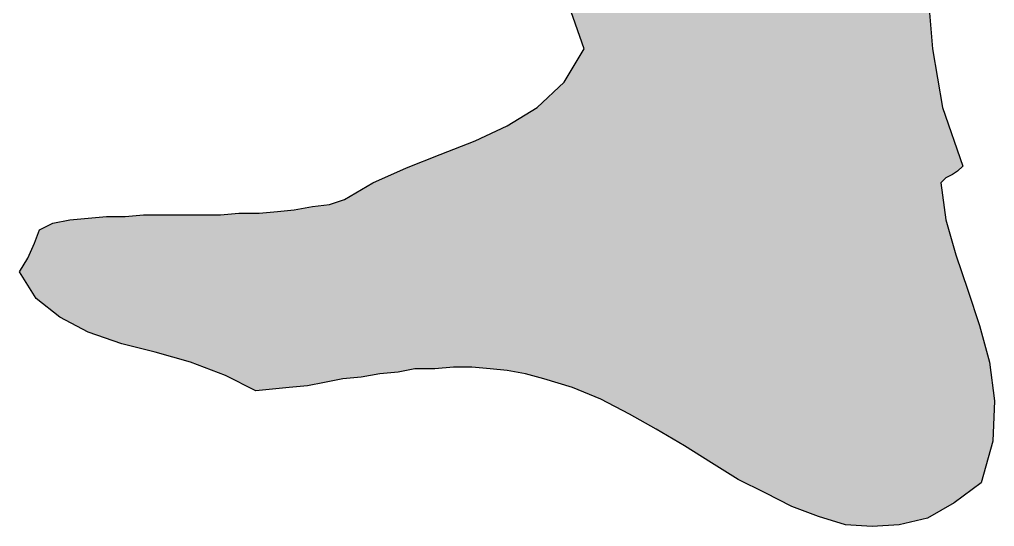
# Model space of a CAD drawing. Extents: x -56 to 20, y -64 to 129.
# Drawn here: x -38.78 to -16.47, y -36.6 to -25 of the extents above; entities that cross this region are included whole.
import ezdxf

# ---------------------------------------------------------------- set-up
doc = ezdxf.new("R2010")
doc.units = 0
doc.layers.get('0').update_dxf_attribs({"linetype": 'CONTINUOUS'})

# ---------------------------------------------------------------- blocks, each defined once
blk = doc.blocks.new('*U0')
for points in [[(-20.491, -36.368), (-20.683, 22.28), (-20.491, 22.429)], [(-20.377, -36.404), (-20.491, 22.429), (-20.377, 22.519)], [(-20.491, -36.368), (-20.491, 22.429), (-20.377, -36.404)], [(-20.683, -36.296), (-20.951, 22.072), (-20.683, 22.28)], [(-20.683, -36.296), (-20.683, 22.28), (-20.491, -36.368)], [(-21.104, -36.137), (-21.258, 21.833), (-21.104, 21.953)], [(-20.951, -36.195), (-21.104, 21.953), (-20.951, 22.072)], [(-21.104, -36.137), (-21.104, 21.953), (-20.951, -36.195)], [(-20.951, -36.195), (-20.951, 22.072), (-20.683, -36.296)], [(-21.258, -36.06), (-21.641, 21.534), (-21.258, 21.833)], [(-21.258, -36.06), (-21.258, 21.833), (-21.104, -36.137)], [(-21.718, -35.831), (-21.833, 21.365), (-21.718, 21.467)], [(-21.641, -35.869), (-21.718, 21.467), (-21.641, 21.534)], [(-21.718, -35.831), (-21.718, 21.467), (-21.641, -35.869)], [(-21.641, -35.869), (-21.641, 21.534), (-21.258, -36.06)], [(-21.833, -35.774), (-22.293, 20.959), (-21.833, 21.365)], [(-21.833, -35.774), (-21.833, 21.365), (-21.718, -35.831)], [(-22.447, -35.452), (-22.639, 20.635), (-22.447, 20.815)], [(-22.331, -35.525), (-22.447, 20.815), (-22.331, 20.924)], [(-22.447, -35.452), (-22.447, 20.815), (-22.331, -35.525)], [(-22.293, -35.543), (-22.331, 20.924), (-22.293, 20.959)], [(-22.331, -35.525), (-22.331, 20.924), (-22.293, -35.543)], [(-22.293, -35.543), (-22.293, 20.959), (-21.833, -35.774)], [(-22.639, -35.332), (-22.945, 20.347), (-22.639, 20.635)], [(-22.639, -35.332), (-22.639, 20.635), (-22.447, -35.452)], [(-22.945, -35.141), (-23.099, 20.205), (-22.945, 20.347)], [(-22.945, -35.141), (-22.945, 20.347), (-22.639, -35.332)], [(-23.099, -35.045), (-23.559, 19.781), (-23.099, 20.205)], [(-23.099, -35.045), (-23.099, 20.205), (-22.945, -35.141)], [(-23.635, -34.712), (-23.789, 19.57), (-23.635, 19.711)], [(-23.559, -34.756), (-23.635, 19.711), (-23.559, 19.781)], [(-23.635, -34.712), (-23.635, 19.711), (-23.559, -34.756)], [(-23.559, -34.756), (-23.559, 19.781), (-23.099, -35.045)], [(-23.903, -34.554), (-24.172, 19.227), (-23.903, 19.464)], [(-23.789, -34.622), (-23.903, 19.464), (-23.789, 19.57)], [(-23.903, -34.554), (-23.903, 19.464), (-23.789, -34.622)], [(-23.789, -34.622), (-23.789, 19.57), (-23.635, -34.712)], [(-24.211, -34.373), (-24.594, 18.855), (-24.211, 19.193)], [(-24.172, -34.396), (-24.211, 19.193), (-24.172, 19.227)], [(-24.211, -34.373), (-24.211, 19.193), (-24.172, -34.396)], [(-24.172, -34.396), (-24.172, 19.227), (-23.903, -34.554)], [(-24.632, -34.137), (-24.824, 18.654), (-24.632, 18.822)], [(-24.594, -34.158), (-24.632, 18.822), (-24.594, 18.855)], [(-24.632, -34.137), (-24.632, 18.822), (-24.594, -34.158)], [(-24.594, -34.158), (-24.594, 18.855), (-24.211, -34.373)], [(-24.862, -34.009), (-25.169, 18.372), (-24.862, 18.62)], [(-24.824, -34.029), (-24.862, 18.62), (-24.824, 18.654)], [(-24.862, -34.009), (-24.862, 18.62), (-24.824, -34.029)], [(-24.824, -34.029), (-24.824, 18.654), (-24.632, -34.137)], [(-25.169, -33.846), (-25.476, 18.125), (-25.169, 18.372)], [(-25.169, -33.846), (-25.169, 18.372), (-24.862, -34.009)], [(-25.513, -33.668), (-25.705, 17.94), (-25.513, 18.095)], [(-25.476, -33.683), (-25.513, 18.095), (-25.476, 18.125)], [(-25.513, -33.668), (-25.513, 18.095), (-25.476, -33.683)], [(-25.476, -33.683), (-25.476, 18.125), (-25.169, -33.846)], [(-25.705, -33.589), (-25.859, 17.816), (-25.705, 17.94)], [(-25.705, -33.589), (-25.705, 17.94), (-25.513, -33.668)], [(-25.859, -25.669), (-26.128, 17.599), (-25.859, 17.816)], [(-25.859, -33.525), (-25.859, 17.816), (-25.705, -33.589)], [(-26.128, -24.894), (-26.128, 17.599), (-25.859, -25.669)], [(-20.377, -36.404), (-20.377, 1.174), (-20.26, -36.44)], [(-20.26, -36.44), (-20.377, 1.174), (-20.26, 0.916)], [(-20.26, -36.44), (-20.26, 0.916), (-20.146, -36.476)], [(-20.146, -36.476), (-20.26, 0.916), (-20.146, 0.663)], [(-20.146, -36.476), (-20.146, 0.663), (-20.108, -36.488)], [(-20.108, -36.488), (-20.146, 0.663), (-20.108, 0.579)], [(-20.108, -36.488), (-20.108, 0.579), (-20.069, -36.5)], [(-20.069, -36.5), (-20.108, 0.579), (-20.069, 0.492)], [(-20.069, -36.5), (-20.069, 0.492), (-19.954, -36.536)], [(-19.954, -36.536), (-20.069, 0.492), (-19.954, 0.238)], [(-19.954, -36.536), (-19.954, 0.238), (-19.877, -36.56)], [(-19.877, -36.56), (-19.954, 0.238), (-19.877, 0.068)], [(-19.877, -36.56), (-19.877, 0.068), (-19.839, -36.562)], [(-19.839, -36.562), (-19.877, 0.068), (-19.839, -0.015)], [(-19.839, -36.562), (-19.839, -0.015), (-19.685, -36.572)], [(-19.685, -36.572), (-19.839, -0.015), (-19.685, -0.833)], [(-19.685, -36.572), (-19.685, -0.833), (-19.608, -36.576)], [(-19.608, -36.576), (-19.685, -0.833), (-19.608, -1.242)], [(-19.608, -36.576), (-19.608, -1.242), (-19.531, -36.581)], [(-19.531, -36.581), (-19.608, -1.242), (-19.531, -2.04)], [(-19.531, -36.581), (-19.531, -2.04), (-19.494, -36.583)], [(-19.494, -36.583), (-19.531, -2.04), (-19.494, -2.432)], [(-19.494, -36.583), (-19.494, -2.432), (-19.34, -36.593)], [(-19.34, -36.593), (-19.494, -2.432), (-19.34, -3.658)], [(-19.34, -36.593), (-19.34, -3.658), (-19.264, -36.597)], [(-19.264, -36.597), (-19.34, -3.658), (-19.264, -3.885)], [(-19.264, -36.597), (-19.264, -3.885), (-18.996, -36.581)], [(-18.996, -36.581), (-19.264, -3.885), (-18.996, -4.692)], [(-18.996, -36.581), (-18.996, -4.692), (-18.842, -36.572)], [(-18.842, -36.572), (-18.996, -4.692), (-18.842, -5.154)], [(-18.842, -36.572), (-18.842, -5.154), (-18.804, -36.569)], [(-18.804, -36.569), (-18.842, -5.154), (-18.804, -5.425)], [(-18.804, -36.569), (-18.804, -5.425), (-18.765, -36.567)], [(-18.765, -36.567), (-18.804, -5.425), (-18.765, -5.707)], [(-18.765, -36.567), (-18.765, -5.707), (-18.688, -36.562)], [(-18.688, -36.562), (-18.765, -5.707), (-18.688, -6.261)], [(-18.688, -36.562), (-18.688, -6.261), (-18.65, -36.56)], [(-18.65, -36.56), (-18.688, -6.261), (-18.65, -6.532)], [(-18.65, -36.56), (-18.65, -13.896), (-18.612, -36.551)], [(-18.612, -36.551), (-18.65, -13.896), (-18.612, -15.623)], [(-18.612, -36.551), (-18.612, -15.623), (-18.573, -36.542)], [(-18.573, -36.542), (-18.612, -15.623), (-18.573, -16.033)], [(-18.573, -36.542), (-18.573, -16.033), (-18.535, -36.533)], [(-18.535, -36.533), (-18.573, -16.033), (-18.535, -16.428)], [(-18.535, -36.533), (-18.535, -16.428), (-18.496, -36.523)], [(-18.496, -36.523), (-18.535, -16.428), (-18.496, -16.838)], [(-18.496, -36.523), (-18.496, -16.838), (-18.458, -36.514)], [(-18.458, -36.514), (-18.496, -16.838), (-18.458, -17.233)], [(-18.458, -36.514), (-18.458, -17.233), (-18.19, -36.451)], [(-18.19, -36.451), (-18.458, -17.233), (-18.19, -18.651)], [(-18.19, -36.451), (-18.19, -18.651), (-18.075, -36.424)], [(-18.075, -36.424), (-18.19, -18.651), (-18.075, -19.69)], [(-18.075, -36.424), (-18.075, -19.69), (-18.037, -36.415)], [(-18.037, -36.415), (-18.075, -19.69), (-18.037, -20.032)], [(-18.037, -36.415), (-18.037, -20.032), (-18, -36.406)], [(-18, -36.406), (-18.037, -20.032), (-18, -21.451)], [(-18, -36.406), (-18, -24.288), (-17.885, -36.341)], [(-17.885, -36.341), (-18, -24.288), (-17.885, -25.669)], [(-25.859, -33.525), (-26.128, -26.116), (-25.859, -25.669)], [(-17.885, -36.341), (-17.885, -25.669), (-17.846, -36.319)], [(-17.846, -36.319), (-17.885, -25.669), (-17.846, -25.897)], [(-17.846, -36.319), (-17.846, -25.897), (-17.693, -36.233)], [(-17.693, -36.233), (-17.846, -25.897), (-17.693, -26.783)], [(-26.205, -33.392), (-26.319, -26.435), (-26.205, -26.244)], [(-26.128, -33.415), (-26.205, -26.244), (-26.128, -26.116)], [(-26.205, -33.392), (-26.205, -26.244), (-26.128, -33.415)], [(-26.128, -33.415), (-26.128, -26.116), (-25.859, -33.525)], [(-26.434, -33.325), (-26.78, -26.867), (-26.434, -26.543)], [(-26.396, -33.336), (-26.434, -26.543), (-26.396, -26.507)], [(-26.434, -33.325), (-26.434, -26.543), (-26.396, -33.336)], [(-26.319, -33.358), (-26.396, -26.507), (-26.319, -26.435)], [(-26.396, -33.336), (-26.396, -26.507), (-26.319, -33.358)], [(-26.319, -33.358), (-26.319, -26.435), (-26.205, -33.392)], [(-26.857, -33.202), (-26.934, -27.012), (-26.857, -26.939)], [(-26.78, -33.223), (-26.857, -26.939), (-26.78, -26.867)], [(-26.857, -33.202), (-26.857, -26.939), (-26.78, -33.223)], [(-26.78, -33.223), (-26.78, -26.867), (-26.434, -33.325)], [(-17.693, -28.737), (-17.693, -26.783), (-17.654, -28.697)], [(-17.654, -28.697), (-17.693, -26.783), (-17.654, -27.012)], [(-27.24, -33.101), (-27.394, -27.293), (-27.24, -27.199)], [(-27.201, -33.108), (-27.24, -27.199), (-27.201, -27.175)], [(-27.24, -33.101), (-27.24, -27.199), (-27.201, -33.108)], [(-26.971, -33.171), (-27.201, -27.175), (-26.971, -27.035)], [(-27.201, -33.108), (-27.201, -27.175), (-26.971, -33.171)], [(-26.934, -33.181), (-26.971, -27.035), (-26.934, -27.012)], [(-26.971, -33.171), (-26.971, -27.035), (-26.934, -33.181)], [(-26.934, -33.181), (-26.934, -27.012), (-26.857, -33.202)], [(-17.654, -28.697), (-17.654, -27.012), (-17.579, -28.622)], [(-17.579, -28.622), (-17.654, -27.012), (-17.579, -27.232)], [(-27.623, -33.031), (-27.853, -27.542), (-27.623, -27.433)], [(-27.394, -33.073), (-27.623, -27.433), (-27.394, -27.293)], [(-27.623, -33.031), (-27.623, -27.433), (-27.394, -33.073)], [(-27.394, -33.073), (-27.394, -27.293), (-27.24, -33.101)], [(-17.579, -28.622), (-17.579, -27.232), (-17.425, -28.545)], [(-17.425, -28.545), (-17.579, -27.232), (-17.425, -27.68)], [(-28.046, -32.99), (-28.313, -27.76), (-28.046, -27.633)], [(-28.007, -32.994), (-28.046, -27.633), (-28.007, -27.614)], [(-28.046, -32.99), (-28.046, -27.633), (-28.007, -32.994)], [(-27.853, -33.009), (-28.007, -27.614), (-27.853, -27.542)], [(-28.007, -32.994), (-28.007, -27.614), (-27.853, -33.009)], [(-27.853, -33.009), (-27.853, -27.542), (-27.623, -33.031)], [(-28.429, -32.955), (-28.735, -27.924), (-28.429, -27.808)], [(-28.352, -32.962), (-28.429, -27.808), (-28.352, -27.778)], [(-28.429, -32.955), (-28.429, -27.808), (-28.352, -32.962)], [(-28.313, -32.965), (-28.352, -27.778), (-28.313, -27.76)], [(-28.352, -32.962), (-28.352, -27.778), (-28.313, -32.965)], [(-28.313, -32.965), (-28.313, -27.76), (-28.046, -32.99)], [(-17.425, -28.545), (-17.425, -27.68), (-17.387, -28.52)], [(-17.387, -28.52), (-17.425, -27.68), (-17.387, -27.79)], [(-17.387, -28.52), (-17.387, -27.79), (-17.348, -28.493)], [(-17.348, -28.493), (-17.387, -27.79), (-17.348, -27.905)], [(-29.156, -32.983), (-29.273, -28.131), (-29.156, -28.085)], [(-29.042, -32.972), (-29.156, -28.085), (-29.042, -28.041)], [(-29.156, -32.983), (-29.156, -28.085), (-29.042, -32.972)], [(-28.889, -32.958), (-29.042, -28.041), (-28.889, -27.983)], [(-29.042, -32.972), (-29.042, -28.041), (-28.889, -32.958)], [(-28.85, -32.955), (-28.889, -27.983), (-28.85, -27.968)], [(-28.889, -32.958), (-28.889, -27.983), (-28.85, -32.955)], [(-28.773, -32.955), (-28.85, -27.968), (-28.773, -27.939)], [(-28.85, -32.955), (-28.85, -27.968), (-28.773, -32.955)], [(-28.735, -32.955), (-28.773, -27.939), (-28.735, -27.924)], [(-28.773, -32.955), (-28.773, -27.939), (-28.735, -32.955)], [(-28.735, -32.955), (-28.735, -27.924), (-28.429, -32.955)], [(-17.348, -28.493), (-17.348, -27.905), (-17.31, -28.468)], [(-17.31, -28.468), (-17.348, -27.905), (-17.31, -28.015)], [(-17.31, -28.468), (-17.31, -28.015), (-17.271, -28.429)], [(-17.271, -28.429), (-17.31, -28.015), (-17.271, -28.129)], [(-29.733, -32.994), (-29.848, -28.36), (-29.733, -28.315)], [(-29.54, -32.994), (-29.733, -28.315), (-29.54, -28.238)], [(-29.733, -32.994), (-29.733, -28.315), (-29.54, -32.994)], [(-29.348, -32.994), (-29.54, -28.238), (-29.348, -28.161)], [(-29.54, -32.994), (-29.54, -28.238), (-29.348, -32.994)], [(-29.273, -32.994), (-29.348, -28.161), (-29.273, -28.131)], [(-29.348, -32.994), (-29.348, -28.161), (-29.273, -32.994)], [(-29.273, -32.994), (-29.273, -28.131), (-29.156, -32.983)], [(-17.271, -28.429), (-17.271, -28.129), (-17.194, -28.353)], [(-30.192, -33.076), (-30.346, -28.581), (-30.192, -28.511)], [(-30.116, -33.069), (-30.192, -28.511), (-30.116, -28.477)], [(-30.192, -33.076), (-30.192, -28.511), (-30.116, -33.069)], [(-29.925, -33.031), (-30.116, -28.477), (-29.925, -28.391)], [(-30.116, -33.069), (-30.116, -28.477), (-29.925, -33.031)], [(-29.848, -33.016), (-29.925, -28.391), (-29.848, -28.36)], [(-29.925, -33.031), (-29.925, -28.391), (-29.848, -33.016)], [(-29.848, -33.016), (-29.848, -28.36), (-29.733, -32.994)], [(-30.691, -33.136), (-30.806, -28.804), (-30.691, -28.737)], [(-30.652, -33.129), (-30.691, -28.737), (-30.652, -28.719)], [(-30.691, -33.136), (-30.691, -28.737), (-30.652, -33.129)], [(-30.537, -33.108), (-30.652, -28.719), (-30.537, -28.667)], [(-30.652, -33.129), (-30.652, -28.719), (-30.537, -33.108)], [(-30.46, -33.101), (-30.537, -28.667), (-30.46, -28.633)], [(-30.537, -33.108), (-30.537, -28.667), (-30.46, -33.101)], [(-30.346, -33.091), (-30.46, -28.633), (-30.346, -28.581)], [(-30.46, -33.101), (-30.46, -28.633), (-30.346, -33.091)], [(-30.346, -33.091), (-30.346, -28.581), (-30.192, -33.076)], [(-17.693, -36.233), (-17.693, -28.737), (-17.654, -36.211)], [(-17.654, -36.211), (-17.693, -28.737), (-17.654, -29.025)], [(-31.151, -33.203), (-31.343, -29.12), (-31.151, -29.007)], [(-30.96, -33.185), (-31.151, -29.007), (-30.96, -28.895)], [(-31.151, -33.203), (-31.151, -29.007), (-30.96, -33.185)], [(-30.806, -33.157), (-30.96, -28.895), (-30.806, -28.804)], [(-30.96, -33.185), (-30.96, -28.895), (-30.806, -33.157)], [(-30.806, -33.157), (-30.806, -28.804), (-30.691, -33.136)], [(-31.381, -33.223), (-31.687, -29.235), (-31.381, -29.132)], [(-31.343, -33.22), (-31.381, -29.132), (-31.343, -29.12)], [(-31.381, -33.223), (-31.381, -29.132), (-31.343, -33.22)], [(-31.343, -33.22), (-31.343, -29.12), (-31.151, -33.203)], [(-17.654, -36.211), (-17.654, -29.025), (-17.579, -36.168)], [(-17.579, -36.168), (-17.654, -29.025), (-17.579, -29.58)], [(-34.066, -33.146), (-34.103, -29.458), (-34.066, -29.455)], [(-34.026, -33.166), (-34.066, -29.455), (-34.026, -29.451)], [(-34.066, -33.146), (-34.066, -29.455), (-34.026, -33.166)], [(-33.951, -33.204), (-34.026, -29.451), (-33.951, -29.444)], [(-34.026, -33.166), (-34.026, -29.451), (-33.951, -33.204)], [(-33.874, -33.242), (-33.951, -29.444), (-33.874, -29.437)], [(-33.951, -33.204), (-33.951, -29.444), (-33.874, -33.242)], [(-33.797, -33.28), (-33.874, -29.437), (-33.797, -29.43)], [(-33.874, -33.242), (-33.874, -29.437), (-33.797, -33.28)], [(-33.759, -33.299), (-33.797, -29.43), (-33.759, -29.426)], [(-33.797, -33.28), (-33.797, -29.43), (-33.759, -33.299)], [(-33.759, -33.299), (-33.759, -29.426), (-33.682, -33.338)], [(-33.682, -33.338), (-33.759, -29.426), (-33.682, -29.426)], [(-33.682, -33.338), (-33.682, -29.426), (-33.491, -33.434)], [(-33.491, -33.434), (-33.682, -29.426), (-33.491, -29.426)], [(-33.491, -33.434), (-33.491, -29.426), (-33.451, -33.453)], [(-33.451, -33.453), (-33.491, -29.426), (-33.451, -29.426)], [(-33.451, -33.453), (-33.451, -29.426), (-33.374, -33.492)], [(-33.374, -33.492), (-33.451, -29.426), (-33.374, -29.426)], [(-33.374, -33.492), (-33.374, -29.426), (-33.299, -33.484)], [(-33.299, -33.484), (-33.374, -29.426), (-33.299, -29.426)], [(-33.183, -33.472), (-33.299, -29.426), (-33.183, -29.416)], [(-33.299, -33.484), (-33.299, -29.426), (-33.183, -33.472)], [(-32.991, -33.453), (-33.183, -29.416), (-32.991, -29.399)], [(-33.183, -33.472), (-33.183, -29.416), (-32.991, -33.453)], [(-32.876, -33.441), (-32.991, -29.399), (-32.876, -29.389)], [(-32.991, -33.453), (-32.991, -29.399), (-32.876, -33.441)], [(-32.799, -33.434), (-32.876, -29.389), (-32.799, -29.381)], [(-32.876, -33.441), (-32.876, -29.389), (-32.799, -33.434)], [(-32.724, -33.426), (-32.799, -29.381), (-32.724, -29.374)], [(-32.799, -33.434), (-32.799, -29.381), (-32.724, -33.426)], [(-32.608, -33.415), (-32.724, -29.374), (-32.608, -29.362)], [(-32.724, -33.426), (-32.724, -29.374), (-32.608, -33.415)], [(-32.531, -33.408), (-32.608, -29.362), (-32.531, -29.355)], [(-32.608, -33.415), (-32.608, -29.362), (-32.531, -33.408)], [(-32.493, -33.405), (-32.531, -29.355), (-32.493, -29.351)], [(-32.531, -33.408), (-32.531, -29.355), (-32.493, -33.405)], [(-32.224, -33.38), (-32.493, -29.351), (-32.224, -29.302)], [(-32.493, -33.405), (-32.493, -29.351), (-32.224, -33.38)], [(-32.187, -33.377), (-32.224, -29.302), (-32.187, -29.295)], [(-32.224, -33.38), (-32.224, -29.302), (-32.187, -33.377)], [(-32.072, -33.354), (-32.187, -29.295), (-32.072, -29.274)], [(-32.187, -33.377), (-32.187, -29.295), (-32.072, -33.354)], [(-31.918, -33.323), (-32.072, -29.274), (-31.918, -29.258)], [(-32.072, -33.354), (-32.072, -29.274), (-31.918, -33.323)], [(-31.841, -33.308), (-31.918, -29.258), (-31.841, -29.25)], [(-31.918, -33.323), (-31.918, -29.258), (-31.841, -33.308)], [(-31.803, -33.3), (-31.841, -29.25), (-31.803, -29.246)], [(-31.841, -33.308), (-31.841, -29.25), (-31.803, -33.3)], [(-31.726, -33.286), (-31.803, -29.246), (-31.726, -29.239)], [(-31.803, -33.3), (-31.803, -29.246), (-31.726, -33.286)], [(-31.687, -33.279), (-31.726, -29.239), (-31.687, -29.235)], [(-31.726, -33.286), (-31.726, -29.239), (-31.687, -33.279)], [(-31.687, -33.279), (-31.687, -29.235), (-31.381, -33.223)], [(-38.015, -31.684), (-38.283, -29.792), (-38.015, -29.657)], [(-37.861, -31.805), (-38.015, -29.657), (-37.861, -29.626)], [(-38.015, -31.684), (-38.015, -29.657), (-37.861, -31.805)], [(-37.746, -31.865), (-37.861, -29.626), (-37.746, -29.603)], [(-37.861, -31.805), (-37.861, -29.626), (-37.746, -31.865)], [(-37.708, -31.885), (-37.746, -29.603), (-37.708, -29.596)], [(-37.746, -31.865), (-37.746, -29.603), (-37.708, -31.885)], [(-37.632, -31.926), (-37.708, -29.596), (-37.632, -29.58)], [(-37.708, -31.885), (-37.708, -29.596), (-37.632, -31.926)], [(-37.594, -31.946), (-37.632, -29.58), (-37.594, -29.577)], [(-37.632, -31.926), (-37.632, -29.58), (-37.594, -31.946)], [(-37.478, -32.008), (-37.594, -29.577), (-37.478, -29.566)], [(-37.594, -31.946), (-37.594, -29.577), (-37.478, -32.008)], [(-37.248, -32.129), (-37.478, -29.566), (-37.248, -29.546)], [(-37.478, -32.008), (-37.478, -29.566), (-37.248, -32.129)], [(-37.209, -32.15), (-37.248, -29.546), (-37.209, -29.542)], [(-37.248, -32.129), (-37.248, -29.546), (-37.209, -32.15)], [(-37.171, -32.163), (-37.209, -29.542), (-37.171, -29.539)], [(-37.209, -32.15), (-37.209, -29.542), (-37.171, -32.163)], [(-37.057, -32.203), (-37.171, -29.539), (-37.057, -29.528)], [(-37.171, -32.163), (-37.171, -29.539), (-37.057, -32.203)], [(-37.017, -32.217), (-37.057, -29.528), (-37.017, -29.525)], [(-37.057, -32.203), (-37.057, -29.528), (-37.017, -32.217)], [(-36.98, -32.23), (-37.017, -29.525), (-36.98, -29.521)], [(-37.017, -32.217), (-37.017, -29.525), (-36.98, -32.23)], [(-36.942, -32.243), (-36.98, -29.521), (-36.942, -29.518)], [(-36.98, -32.23), (-36.98, -29.521), (-36.942, -32.243)], [(-36.903, -32.257), (-36.942, -29.518), (-36.903, -29.514)], [(-36.942, -32.243), (-36.942, -29.518), (-36.903, -32.257)], [(-36.788, -32.297), (-36.903, -29.514), (-36.788, -29.503)], [(-36.903, -32.257), (-36.903, -29.514), (-36.788, -32.297)], [(-36.788, -32.297), (-36.788, -29.503), (-36.711, -32.324)], [(-36.711, -32.324), (-36.788, -29.503), (-36.711, -29.503)], [(-36.711, -32.324), (-36.711, -29.503), (-36.596, -32.364)], [(-36.596, -32.364), (-36.711, -29.503), (-36.596, -29.503)], [(-36.596, -32.364), (-36.596, -29.503), (-36.442, -32.417)], [(-36.442, -32.417), (-36.596, -29.503), (-36.442, -29.503)], [(-36.442, -32.417), (-36.442, -29.503), (-36.365, -32.437)], [(-36.365, -32.437), (-36.442, -29.503), (-36.365, -29.503)], [(-36.328, -32.446), (-36.365, -29.503), (-36.328, -29.5)], [(-36.365, -32.437), (-36.365, -29.503), (-36.328, -32.446)], [(-36.29, -32.455), (-36.328, -29.5), (-36.29, -29.496)], [(-36.328, -32.446), (-36.328, -29.5), (-36.29, -32.455)], [(-36.213, -32.475), (-36.29, -29.496), (-36.213, -29.49)], [(-36.29, -32.455), (-36.29, -29.496), (-36.213, -32.475)], [(-36.174, -32.484), (-36.213, -29.49), (-36.174, -29.486)], [(-36.213, -32.475), (-36.213, -29.49), (-36.174, -32.484)], [(-36.098, -32.503), (-36.174, -29.486), (-36.098, -29.479)], [(-36.174, -32.484), (-36.174, -29.486), (-36.098, -32.503)], [(-36.059, -32.513), (-36.098, -29.479), (-36.059, -29.476)], [(-36.098, -32.503), (-36.098, -29.479), (-36.059, -32.513)], [(-35.982, -32.532), (-36.059, -29.476), (-35.982, -29.469)], [(-36.059, -32.513), (-36.059, -29.476), (-35.982, -32.532)], [(-35.944, -32.542), (-35.982, -29.469), (-35.944, -29.465)], [(-35.982, -32.532), (-35.982, -29.469), (-35.944, -32.542)], [(-35.944, -32.542), (-35.944, -29.465), (-35.907, -32.551)], [(-35.907, -32.551), (-35.944, -29.465), (-35.907, -29.465)], [(-35.907, -32.551), (-35.907, -29.465), (-35.753, -32.59)], [(-35.753, -32.59), (-35.907, -29.465), (-35.753, -29.465)], [(-35.753, -32.59), (-35.753, -29.465), (-35.676, -32.609)], [(-35.676, -32.609), (-35.753, -29.465), (-35.676, -29.465)], [(-35.676, -32.609), (-35.676, -29.465), (-35.561, -32.642)], [(-35.561, -32.642), (-35.676, -29.465), (-35.561, -29.465)], [(-35.561, -32.642), (-35.561, -29.465), (-35.522, -32.653)], [(-35.522, -32.653), (-35.561, -29.465), (-35.522, -29.465)], [(-35.522, -32.653), (-35.522, -29.465), (-35.484, -32.664)], [(-35.484, -32.664), (-35.522, -29.465), (-35.484, -29.465)], [(-35.484, -32.664), (-35.484, -29.465), (-35.407, -32.686)], [(-35.407, -32.686), (-35.484, -29.465), (-35.407, -29.465)], [(-35.407, -32.686), (-35.407, -29.465), (-35.292, -32.719)], [(-35.292, -32.719), (-35.407, -29.465), (-35.292, -29.465)], [(-35.292, -32.719), (-35.292, -29.465), (-35.178, -32.752)], [(-35.178, -32.752), (-35.292, -29.465), (-35.178, -29.465)], [(-35.178, -32.752), (-35.178, -29.465), (-35.101, -32.774)], [(-35.101, -32.774), (-35.178, -29.465), (-35.101, -29.465)], [(-35.101, -32.774), (-35.101, -29.465), (-35.063, -32.784)], [(-35.063, -32.784), (-35.101, -29.465), (-35.063, -29.465)], [(-35.063, -32.784), (-35.063, -29.465), (-35.024, -32.796)], [(-35.024, -32.796), (-35.063, -29.465), (-35.024, -29.465)], [(-35.024, -32.796), (-35.024, -29.465), (-34.87, -32.84)], [(-34.87, -32.84), (-35.024, -29.465), (-34.87, -29.465)], [(-34.87, -32.84), (-34.87, -29.465), (-34.755, -32.884)], [(-34.755, -32.884), (-34.87, -29.465), (-34.755, -29.465)], [(-34.755, -32.884), (-34.755, -29.465), (-34.678, -32.913)], [(-34.678, -32.913), (-34.755, -29.465), (-34.678, -29.465)], [(-34.678, -32.913), (-34.678, -29.465), (-34.603, -32.942)], [(-34.603, -32.942), (-34.678, -29.465), (-34.603, -29.465)], [(-34.603, -32.942), (-34.603, -29.465), (-34.526, -32.971)], [(-34.526, -32.971), (-34.603, -29.465), (-34.526, -29.465)], [(-34.526, -32.971), (-34.526, -29.465), (-34.487, -32.986)], [(-34.487, -32.986), (-34.526, -29.465), (-34.487, -29.465)], [(-34.487, -32.986), (-34.487, -29.465), (-34.411, -33.015)], [(-34.411, -33.015), (-34.487, -29.465), (-34.411, -29.465)], [(-34.411, -33.015), (-34.411, -29.465), (-34.334, -33.044)], [(-34.334, -33.044), (-34.411, -29.465), (-34.334, -29.465)], [(-34.334, -33.044), (-34.334, -29.465), (-34.267, -33.07)], [(-34.267, -33.07), (-34.334, -29.465), (-34.267, -29.465)], [(-34.267, -33.07), (-34.267, -29.465), (-34.257, -33.073)], [(-34.257, -33.073), (-34.267, -29.465), (-34.257, -29.465)], [(-34.257, -33.073), (-34.257, -29.465), (-34.18, -33.103)], [(-34.18, -33.103), (-34.257, -29.465), (-34.18, -29.465)], [(-34.142, -33.117), (-34.18, -29.465), (-34.142, -29.462)], [(-34.18, -33.103), (-34.18, -29.465), (-34.142, -33.117)], [(-34.103, -33.132), (-34.142, -29.462), (-34.103, -29.458)], [(-34.142, -33.117), (-34.142, -29.462), (-34.103, -33.132)], [(-34.103, -33.132), (-34.103, -29.458), (-34.066, -33.146)], [(-17.579, -36.168), (-17.579, -29.58), (-17.425, -36.082)], [(-17.425, -36.082), (-17.579, -29.58), (-17.425, -30.117)], [(-38.321, -31.443), (-38.398, -30.014), (-38.321, -29.811)], [(-38.283, -31.472), (-38.321, -29.811), (-38.283, -29.792)], [(-38.321, -31.443), (-38.321, -29.811), (-38.283, -31.472)], [(-38.283, -31.472), (-38.283, -29.792), (-38.015, -31.684)], [(-38.437, -31.319), (-38.513, -30.288), (-38.437, -30.117)], [(-38.398, -31.382), (-38.437, -30.117), (-38.398, -30.014)], [(-38.437, -31.319), (-38.437, -30.117), (-38.398, -31.382)], [(-38.398, -31.382), (-38.398, -30.014), (-38.321, -31.443)], [(-17.425, -36.082), (-17.425, -30.117), (-17.387, -36.06)], [(-17.387, -36.06), (-17.425, -30.117), (-17.387, -30.249)], [(-38.513, -31.199), (-38.59, -30.462), (-38.513, -30.288)], [(-38.513, -31.199), (-38.513, -30.288), (-38.437, -31.319)], [(-17.387, -36.06), (-17.387, -30.249), (-17.348, -36.031)], [(-17.348, -36.031), (-17.387, -30.249), (-17.348, -30.386)], [(-38.59, -31.076), (-38.781, -30.769), (-38.59, -30.462)], [(-38.59, -31.076), (-38.59, -30.462), (-38.513, -31.199)], [(-17.348, -36.031), (-17.348, -30.386), (-17.31, -36.003)], [(-17.31, -36.003), (-17.348, -30.386), (-17.31, -30.499)], [(-17.31, -36.003), (-17.31, -30.499), (-17.271, -35.973)], [(-17.271, -35.973), (-17.31, -30.499), (-17.271, -30.617)], [(-17.271, -35.973), (-17.271, -30.617), (-17.194, -35.915)], [(-17.194, -35.915), (-17.271, -30.617), (-17.194, -30.847)], [(-17.194, -35.915), (-17.194, -30.847), (-17.079, -35.83)], [(-17.079, -35.83), (-17.194, -30.847), (-17.079, -31.19)], [(-17.079, -35.83), (-17.079, -31.19), (-17.002, -35.772)], [(-17.002, -35.772), (-17.079, -31.19), (-17.002, -31.421)], [(-17.002, -35.772), (-17.002, -31.421), (-16.964, -35.744)], [(-16.964, -35.744), (-17.002, -31.421), (-16.964, -31.534)], [(-16.964, -35.744), (-16.964, -31.534), (-16.811, -35.628)], [(-16.811, -35.628), (-16.964, -31.534), (-16.811, -31.996)], [(-16.811, -35.628), (-16.811, -31.996), (-16.773, -35.6)], [(-16.773, -35.6), (-16.811, -31.996), (-16.773, -32.135)], [(-16.773, -35.6), (-16.773, -32.135), (-16.735, -35.465)], [(-16.735, -35.465), (-16.773, -32.135), (-16.735, -32.274)], [(-16.735, -35.465), (-16.735, -32.274), (-16.619, -35.051)], [(-16.619, -35.051), (-16.735, -32.274), (-16.619, -32.701)], [(-16.619, -35.051), (-16.619, -32.701), (-16.581, -34.916)], [(-16.581, -34.916), (-16.619, -32.701), (-16.581, -32.84)], [(-16.581, -34.916), (-16.581, -32.84), (-16.504, -34.642)], [(-16.504, -34.642), (-16.581, -32.84), (-16.504, -33.431)], [(-16.504, -34.642), (-16.504, -33.431), (-16.466, -33.721)]]:
    blk.add_solid(points)

msp = doc.modelspace()

# ---------------------------------------------------------------- linework, layer by layer
at = {"linetype": 'CONTINUOUS'}
msp.add_lwpolyline([(-18, -24.288), (-17.885, -25.669), (-17.654, -27.012), (-17.194, -28.353), (-17.31, -28.468), (-17.425, -28.545), (-17.579, -28.622), (-17.693, -28.737), (-17.579, -29.58), (-17.348, -30.386), (-17.079, -31.19), (-16.811, -31.996), (-16.581, -32.84), (-16.466, -33.721), (-16.504, -34.642), (-16.773, -35.6), (-17.387, -36.06), (-18, -36.406), (-18.65, -36.56), (-19.264, -36.597), (-19.877, -36.56), (-20.491, -36.368), (-21.104, -36.137), (-21.718, -35.831), (-22.331, -35.525), (-22.945, -35.141), (-23.559, -34.756), (-24.211, -34.373), (-24.824, -34.029), (-25.476, -33.683), (-26.128, -33.415), (-26.78, -33.223), (-27.201, -33.108), (-27.623, -33.031), (-28.007, -32.994), (-28.429, -32.955), (-28.85, -32.955), (-29.273, -32.994), (-29.733, -32.994), (-30.116, -33.069), (-30.537, -33.108), (-30.96, -33.185), (-31.381, -33.223), (-31.803, -33.3), (-32.187, -33.377), (-32.608, -33.415), (-32.991, -33.453), (-33.374, -33.492), (-34.066, -33.146), (-34.87, -32.84), (-35.676, -32.609), (-36.442, -32.417), (-37.209, -32.15), (-37.861, -31.805), (-38.398, -31.382), (-38.781, -30.769), (-38.59, -30.462), (-38.437, -30.117), (-38.321, -29.811), (-38.015, -29.657), (-37.632, -29.58), (-37.209, -29.542), (-36.788, -29.503), (-36.365, -29.503), (-35.944, -29.465), (-35.522, -29.465), (-35.063, -29.465), (-34.603, -29.465), (-34.18, -29.465), (-33.759, -29.426), (-33.299, -29.426), (-32.876, -29.389), (-32.493, -29.351), (-32.072, -29.274), (-31.687, -29.235), (-31.343, -29.12), (-30.691, -28.737), (-29.925, -28.391), (-29.156, -28.085), (-28.352, -27.778), (-27.623, -27.433), (-26.934, -27.012), (-26.319, -26.435), (-25.859, -25.669), (-26.205, -24.673)], dxfattribs=at)

# ---------------------------------------------------------------- block references
msp.add_blockref('*U0', (0, 0))

doc.saveas('drawing.dxf')
